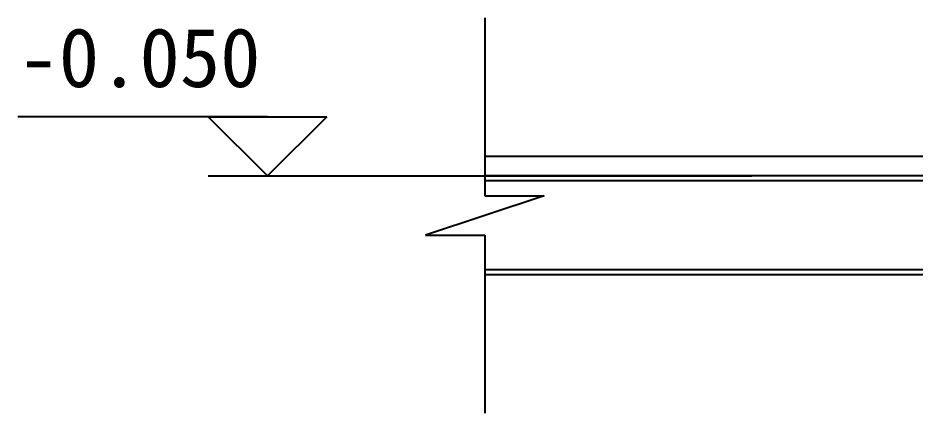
# Model space of a CAD drawing. Header units: metres. Extents: x 2017 to 5827, y 86 to 2255.
# Drawn here: x 2017 to 2925, y 1060 to 1460 of the extents above; entities that cross this region are included whole.
import ezdxf

# ---------------------------------------------------------------- set-up
doc = ezdxf.new("R2010")
doc.units = ezdxf.units.M
for name, color, linetype in [('PUB_DIM', 3, 'Continuous'), ('PUB_WALL', 255, 'Continuous'), ('S_FLOOR', 2, 'Continuous'), ('S_SURFACE', 6, 'Continuous')]:
    doc.layers.add(name, color=color, linetype=linetype)

msp = doc.modelspace()

# ---------------------------------------------------------------- linework, layer by layer
at = {"layer": 'PUB_DIM'}
for p, q in [((2270, 1360), (2017.43, 1360)), ((2270, 1300), (2210, 1360)), ((2210, 1360), (2330, 1360)), ((2330, 1360), (2270, 1300)), ((2210, 1300), (2760, 1300))]:
    msp.add_line(p, q, dxfattribs=at)
at = {"layer": 'PUB_WALL'}
for points in [[(3090, 1295), (2490, 1295)], [(3090, 1205), (2490, 1205)]]:
    msp.add_lwpolyline(points, dxfattribs=at)
at = {"layer": 'S_FLOOR'}
for p, q in [((3090, 1300), (2490, 1300)), ((3090, 1200), (2490, 1200))]:
    msp.add_line(p, q, dxfattribs=at)
at = {"layer": 'S_SURFACE'}
for p, q in [((2490, 1460), (2490, 1280)), ((2490, 1320), (3070, 1320)), ((2550, 1280), (2430, 1240)), ((2490, 1280), (2550, 1280)), ((2430, 1240), (2490, 1240)), ((2490, 1240), (2490, 1060))]:
    msp.add_line(p, q, dxfattribs=at)

# ---------------------------------------------------------------- texts
at = {"layer": 'PUB_DIM'}
msp.add_text('-0.050', height=60, dxfattribs=at).set_placement((2018, 1390))

doc.saveas('drawing.dxf')
